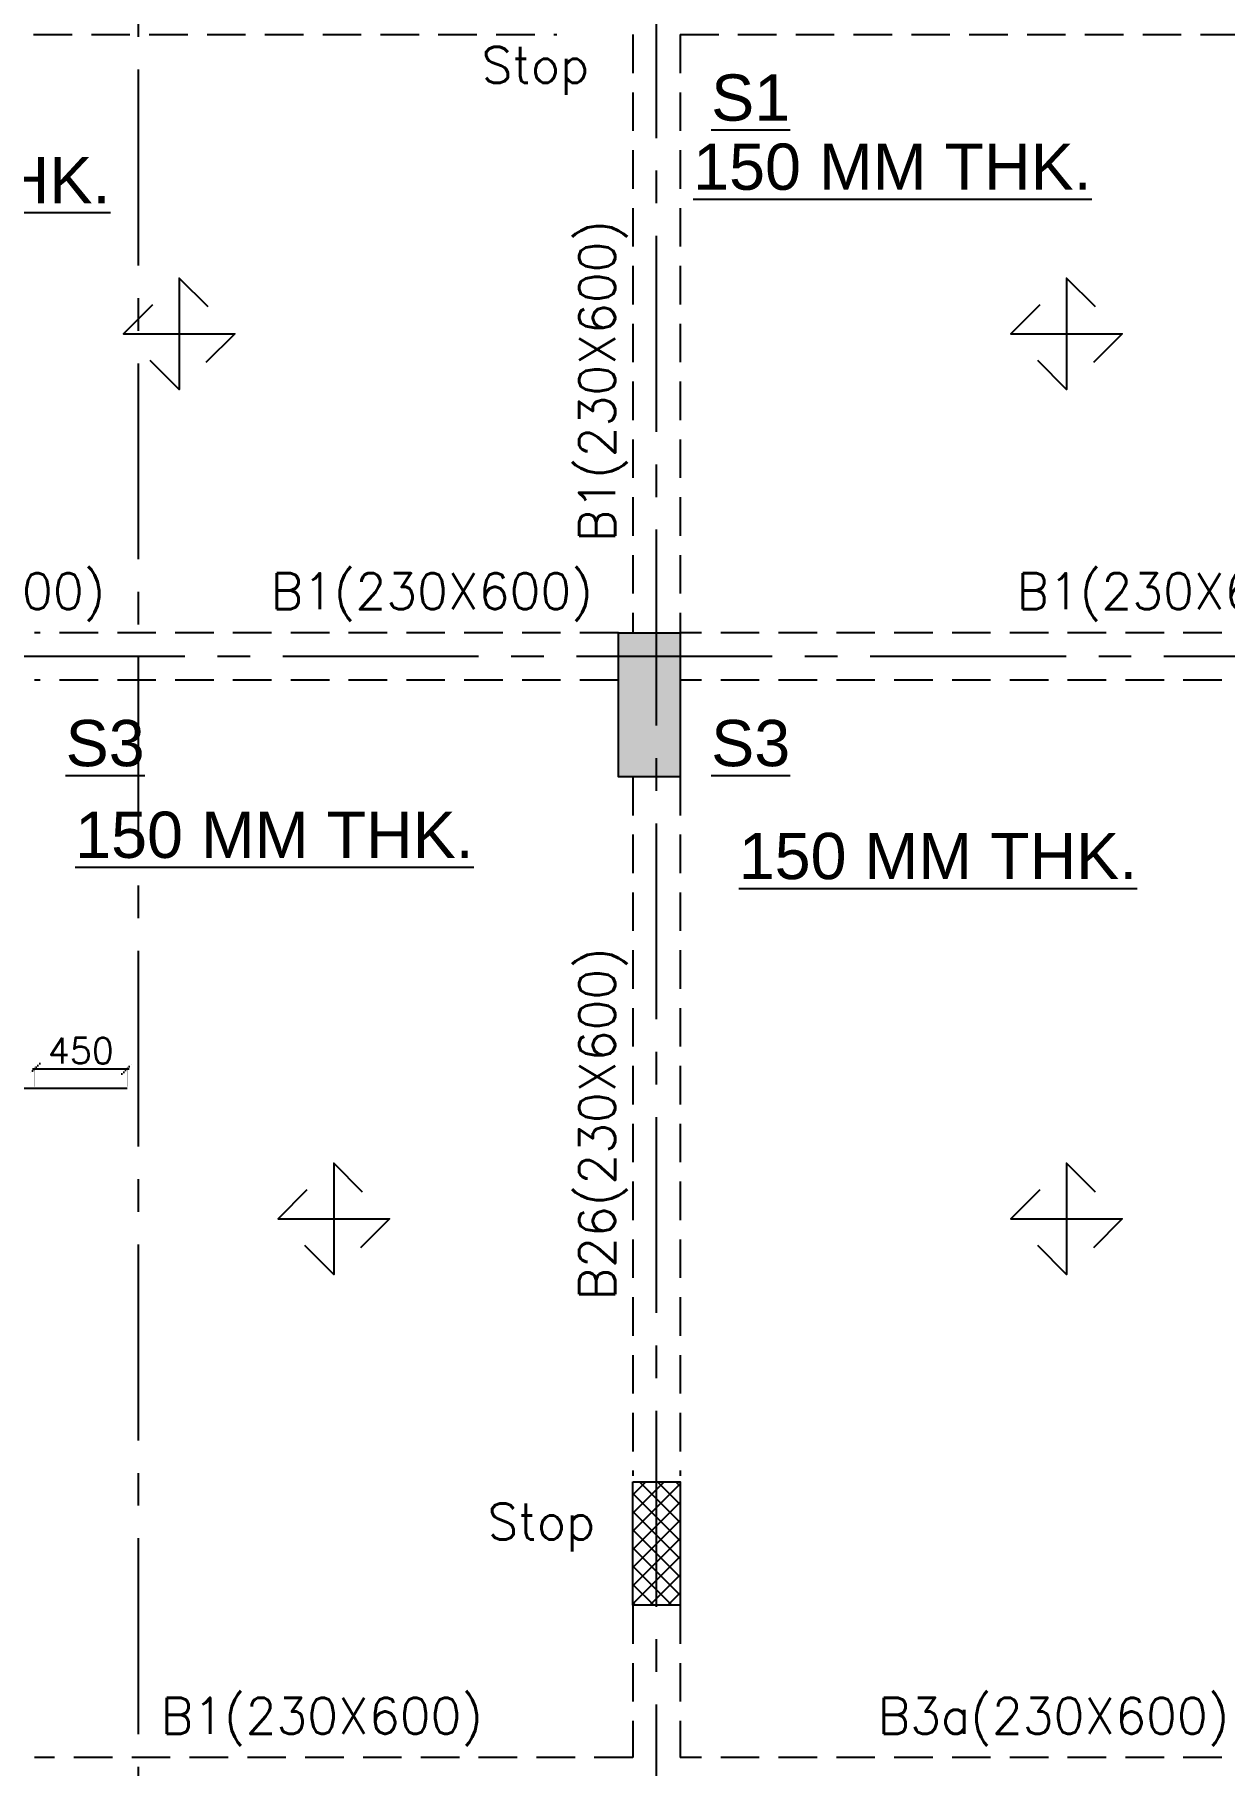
# Model space of a CAD drawing. Header units: millimetres. Extents: x 1921121 to 2008675, y -1544779 to -1482871.
# Drawn here: x 1939152 to 1944940, y -1498319 to -1489900 of the extents above; entities that cross this region are included whole.
import ezdxf

# ---------------------------------------------------------------- set-up
doc = ezdxf.new("R2010")
doc.units = ezdxf.units.MM
doc.header["$MEASUREMENT"] = 0
doc.header["$PDMODE"] = 98
for name, pattern in [('1', [0]), ('ACAD_ISO02W100', [15, 12, -3]), ('CENTER2', [28.575000000000003, 19.05, -3.175, 3.175, -3.175]), ('DOT', [0.25, 0, -0.25]), ('HIDDEN', [0.375, 0.25, -0.125])]:
    doc.linetypes.add(name, pattern=pattern)
for name, color, linetype in [('BEAM NO', 7, '1'), ('BEAM-230X600', 150, 'Continuous'), ('DIM', 191, 'Continuous'), ('Gabion Wall', 7, 'Continuous'), ('s-steel', 1, 'Continuous'), ('SLAB NO.', 4, 'Continuous'), ('STEEL', 1, 'Continuous'), ('STR.COLUMN', 1, 'Continuous')]:
    doc.layers.add(name, color=color, linetype=linetype)
for name, color, linetype, lineweight in [('BRICK WALL_MOFA', 8, 'Continuous', 30), ('CENTER_LINE', 8, 'CENTER2', 25), ('DIMENSION_MOFA', 62, 'HIDDEN', 15), ('GRID', 252, 'ACAD_ISO02W100', 9), ('S-B5-230X600', 120, 'HIDDEN', 25)]:
    doc.layers.add(name, color=color, linetype=linetype, lineweight=lineweight)
doc.styles.add('DEEPAK', font='arial.ttf')
doc.styles.add('ROMANS', font='romans.shx')
doc.dimstyles.new('pag', dxfattribs={"dimtxt": 180, "dimasz": 150, "dimexe": 100, "dimexo": 0, "dimgap": 50, "dimtad": 1, "dimdec": 0, "dimzin": 0, "dimdsep": 46, "dimtxsty": 'ROMANS', "dimblk": 'OBLIQUE', "dimcen": 0, "dimdle": 100, "dimclrd": 256, "dimclre": 256, "dimclrt": 256, "dimadec": 0, "dimazin": 0, "dimtfac": 1, "dimtdec": 0, "dimtmove": 2, "dimatfit": 3, "dimfxl": 1, "dimtolj": 1, "dimtzin": 0, "dimlwd": -1, "dimlwe": -1, "dimarcsym": 0})

# ---------------------------------------------------------------- blocks, each defined once
blk = doc.blocks.new('FIRST FLOOR COLUMNS')
at = {"layer": 'CENTER_LINE', "ltscale": 50}
for p, q in [((12074.99999999907, -41447.71538959257), (12074.99999999907, 16830.41905810614)), ((14595.00000024913, -42256.64015407232), (14594.99999999907, 16012.95197814144)), ((68022.25780571625, 8084.999999998137), (-4699.232308062725, 8084.999999998137))]:
    blk.add_line(p, q, dxfattribs=at)
blk = doc.blocks.new('*U4')
at = {"layer": 'STEEL'}
for points in [[(707738.0564169867, 27916.33438346686), (707888.0564169867, 27766.33438346686), (707888.0564169867, 28344.32676437648), (708038.0564169867, 28194.32676437648)], [(707749.0602265319, 28205.33057392167), (707599.0602265319, 28055.33057392167), (708177.0526074416, 28055.33057392167), (708027.0526074416, 27905.33057392167)]]:
    blk.add_lwpolyline(points, dxfattribs=at)
blk = doc.blocks.new('_Oblique')
at = {"color": 0, "linetype": 'ByBlock', "lineweight": -2}
blk.add_line((-0.5, -0.5), (0.5, 0.5), dxfattribs=at)
blk = doc.blocks.new('*D225')
at = {"layer": 'Defpoints', "color": 0, "linetype": 'DOT', "ltscale": 5, "transparency": 16777216}
for p in [(1939602.074790639, -1494930.237797063), (1939152.074790639, -1495027.002871199), (1939602.074790639, -1495027.005038604)]:
    blk.add_point(p, dxfattribs=at)
at = {"layer": 'DIM', "color": 191, "ltscale": 5, "transparency": 16777216}
blk.add_line((1939142.074790639, -1494930.237797063), (1939612.074790639, -1494930.237797063), dxfattribs=at)
at = {"layer": 'DIM', "color": 191, "linetype": 'DOT', "ltscale": 5, "transparency": 16777216}
for p, q in [((1939152.074790639, -1495017.002871199), (1939152.074790639, -1494920.237797063)), ((1939602.074790639, -1495017.005038604), (1939602.074790639, -1494920.237797063))]:
    blk.add_line(p, q, dxfattribs=at)
at = {"layer": 'DIM', "color": 191, "linetype": 'DOT', "ltscale": 5, "transparency": 16777216, "xscale": 50, "yscale": 50, "zscale": 50, "rotation": 180}
blk.add_blockref('_Oblique', (1939152.074790639, -1494930.237797063), dxfattribs=at)
at = {"layer": 'DIM', "color": 191, "linetype": 'DOT', "ltscale": 5, "transparency": 16777216, "xscale": 50, "yscale": 50, "zscale": 50}
blk.add_blockref('_Oblique', (1939602.074790639, -1494930.237797063), dxfattribs=at)
at = {"layer": 'DIM', "color": 7, "linetype": 'DOT', "ltscale": 5, "transparency": 16777216, "insert": (1939377.074790639, -1494842.737797063), "char_height": 125, "attachment_point": 5, "style": 'ROMANS'}
blk.add_mtext('\\A1;450', dxfattribs=at)
blk = doc.blocks.new('ARCH COL')
at = {"layer": 'STR.COLUMN', "transparency": 33554687}
h = blk.add_hatch(color=256, dxfattribs=at)
h.dxf.hatch_style = 1
h.paths.add_polyline_path([(247212.3773681722, 8200), (247212.3773681722, 7500), (247512.3773681722, 7500), (247512.3773681722, 8200)])
h = blk.add_hatch(dxfattribs=at)
h.set_pattern_fill('ANSI37', color=8, scale=500)
h.set_pattern_definition([(45, (-1689900.164213894, 1171002.453607241), (-44.19417382415923, 44.19417382415923), []), (135, (-1689900.164213894, 1171002.453607241), (-44.19417382415922, -44.19417382415921), [])])
h.paths.add_polyline_path([(247282.3773681899, 4070.375443216879), (247282.3773681899, 3470.375443216879), (247512.3773681899, 3470.375443216879), (247512.3773681899, 4070.375443216879)])
at = {"layer": 'STR.COLUMN', "color": 5}
blk.add_lwpolyline([(247212.3773681722, 8200), (247512.3773681722, 8200), (247512.3773681722, 7500), (247212.3773681722, 7500), (247212.3773681722, 8200)], dxfattribs=at)
blk.add_lwpolyline([(247282.3773681899, 4070.375443216879), (247512.3773681899, 4070.375443216879), (247512.3773681899, 3470.375443216879), (247282.3773681899, 3470.375443216879), (247282.3773681899, 4070.375443216879)], close=True, dxfattribs=at)
blk = doc.blocks.new('zw$7C89')
at = {"layer": 'Gabion Wall'}
h = blk.add_hatch(dxfattribs=at)
h.set_pattern_fill('ANSI36', color=256, scale=1000)
h.set_pattern_definition([(45, (-1922817.541582066, 1391663.806724625), (66.29126073623883, 243.0679560328757), [312.5, -62.5, 0, -62.5])])
edge = h.paths.add_edge_path()
edge.add_ellipse((25471.55985363154, 5545.000000003376), major_axis=(-5200.000000000347, 0), ratio=1, start_angle=387.9869821654851, end_angle=447.55802142169233, ccw=False)
edge.add_ellipse((14594.9999999993, -235.0000000006985), major_axis=(7116.978292165793, 0), ratio=1, start_angle=27.98698218262936, end_angle=89.99999999999626)
edge.add_line((14594.99999999977, 6881.978292165091), (5145.000000053786, 6881.978292165091))
edge.add_ellipse((5145.000000053784, -234.9999999997672), major_axis=(7116.9782921649, 0), ratio=1, start_angle=90, end_angle=137.6529095513554)
edge.add_ellipse((5145.000000053784, -234.9999999998836), major_axis=(7116.978292164993, 0), ratio=1, start_angle=137.6529095513547, end_angle=235.900540105887)
edge.add_line((1155, -6128.325038610725), (1155, -4871.52061640902))
edge.add_ellipse((5145.000000054017, -234.9999999998836), major_axis=(-6116.978292165014, 0), ratio=1, start_angle=317.6529095513557, end_angle=409.2860594930635, ccw=False)
edge.add_ellipse((5145.000000053784, -234.9999999997672), major_axis=(-6116.97829216482, 0), ratio=1, start_angle=270, end_angle=317.65290955135504, ccw=False)
edge.add_line((5145.000000053784, 5881.978292165091), (14594.9999999993, 5881.978292165091))
edge.add_ellipse((14594.9999999993, -235.0000000006985), major_axis=(-6116.978292165785, 0), ratio=1, start_angle=207.9869821753913, end_angle=270, ccw=False)
edge.add_ellipse((25471.55985362688, 5544.999999996042), major_axis=(6199.999999992799, 0), ratio=1, start_angle=207.9869821753517, end_angle=267.9520729151499)
edge.add_line((25249.99999999977, -651.0399636558723), (25249.99999999977, 349.7222180879908))
blk.add_lwpolyline([(25249.99999999977, 349.7222180879908), (25249.99999999977, 349.7222180881072, -0.2659441197293039), (20879.67782684742, 3104.791104826494, 0.2773857144653457), (14594.99999999977, 6881.978292165091), (5145.000000053784, 6881.978292165091, 0.2109741779661892), (-115.0000000002328, 4559.140174273169, 0.4570317945671313), (1155, -6128.325038610725), (1155, -4871.52061640902, -0.4225870022531015), (624.0777074370999, 3885.519997638534, -0.2109741779661893), (5145.000000053784, 5881.978292165091), (14594.9999999993, 5881.978292165091, -0.2773857144993754), (19996.62359143049, 2635.520162499743, 0.2677859425988435), (25249.99999999977, -651.0399636558723)], format="xyb", close=True, dxfattribs=at)
blk = doc.blocks.new('A$C02ad8bd7')
at = {"layer": 'BEAM NO', "ltscale": 500, "style": 'ROMANS'}
for s, rotation, p in [('Stop', 359.9999731095184, (13513.62522316584, 17994.79020687961)), ('B1(230X600)', 89.99997310951831, (14163.41125568375, 15761.33010276337, 1.004906717452237e-09)), ('B1(230X600)', 359.9999731095184, (10116.266300858, 15435.13549190434, 1.004906717452237e-09)), ('B1(230X600)', 359.9999731095184, (12487.96831413335, 15435.13549190434, 1.004906717452237e-09)), ('B1(230X600)', 359.9999731095184, (16116.58958871267, 15435.13549190457, 1.004906717452237e-09)), ('B26(230X600)', 89.99997310951831, (14163.4112556926, 12073.46660857764, 1.004906717452237e-09)), ('Stop', 359.9999731095184, (13542.66220120806, 10909.87105557183)), ('B1(230X600)', 359.9999731095184, (11953.79341263743, 9965.13549190457, 1.004906717452237e-09)), ('B3a(230X600)', 359.9999731095184, (15441.63825107669, 9965.13549190457, 1.004906717452237e-09))]:
    blk.add_text(s, height=175, rotation=rotation, dxfattribs=at).set_placement(p)

msp = doc.modelspace()

# ---------------------------------------------------------------- linework, layer by layer
at = {"layer": 'BEAM-230X600', "linetype": 'HIDDEN', "ltscale": 750}
for p, q in [((1938022.074790639, -1489900.34350977), (1941692.074790639, -1489900.34350977)), ((1942062.074790639, -1489900.34350977), (1942062.074790639, -1492810.347027286)), ((1942292.074790639, -1489900.34350977), (1942292.074790639, -1492810.347027286)), ((1942292.074790639, -1489900.34350977), (1947436.050852776, -1489900.34350977)), ((1941992.07479064, -1492810.347027286), (1939152.07479064, -1492810.347027286)), ((1946052.074790601, -1492810.347027286), (1942292.074790639, -1492810.347027286)), ((1941992.07479064, -1493040.347027286), (1939152.07479064, -1493040.347027286)), ((1946052.074790601, -1493040.347027286), (1942292.074790639, -1493040.347027286)), ((1942062.074790639, -1493510.347027287), (1942062.074790657, -1496909.97158407)), ((1942292.074790639, -1493510.347027286), (1942292.074790657, -1496909.971584069)), ((1942062.074790639, -1497539.971584069), (1942062.074790639, -1498280.347027286)), ((1942292.074790639, -1497539.971584069), (1942292.074790639, -1498280.347027286)), ((1942062.074790639, -1498280.347027286), (1939152.074790639, -1498280.347027286)), ((1946052.074790601, -1498280.347027286), (1942292.074790639, -1498280.347027286))]:
    msp.add_line(p, q, dxfattribs=at)
at = {"layer": 's-steel'}
msp.add_lwpolyline([(1939602.074790639, -1495027.005038604), (1938651.899343651, -1495027.000462125), (1938551.899343651, -1495127.000462125), (1936891.715590168, -1495126.996918141), (1936791.715590168, -1495026.996918142), (1935842.074790639, -1495026.996918142)], dxfattribs=at)

# ---------------------------------------------------------------- block references
at = {"layer": 'BRICK WALL_MOFA', "color": 251}
msp.add_blockref('A$C02ad8bd7', (1927812.074790639, -1508130.347027286), dxfattribs=at)
at = {"layer": 'DIMENSION_MOFA'}
msp.add_blockref('zw$7C89', (1927665.164407674, -1492925.347027288), dxfattribs=at)
at = {"layer": 'GRID'}
msp.add_blockref('FIRST FLOOR COLUMNS', (1927582.074790639, -1501010.347027286), dxfattribs=at)
at = {"layer": 'S-B5-230X600', "xscale": 0.9375000000000001, "yscale": 0.9375000000000001, "zscale": 0.9375000000000001, "rotation": 269.9999999999999}
for p in [(1913553.30594116, -827710.2923775937), (1917870.202377569, -827710.2923775937), (1914305.202377588, -832015.294136361), (1917870.202377578, -832015.294136361)]:
    msp.add_blockref('*U4', p, dxfattribs=at)
at = {"layer": 'STR.COLUMN'}
msp.add_blockref('ARCH COL', (1694779.697422467, -1501010.347027286), dxfattribs=at)

# ---------------------------------------------------------------- texts
at = {"layer": 'SLAB NO.', "color": 6, "style": 'DEEPAK'}
for s, p in [('%%US1', (1942442.995593097, -1490318.940464428)), ('%%U150 MM THK.', (1942355.468966409, -1490655.220522088)), ('%%U150 MM THK.', (1937582.242579191, -1490720.497052368)), ('%%US3', (1939302.995593098, -1493458.943981963)), ('%%US3', (1942442.995593098, -1493458.943981962)), ('%%U150 MM THK.', (1939349.512014331, -1493904.900687507)), ('%%U150 MM THK.', (1942577.103866671, -1494008.240412941))]:
    msp.add_text(s, height=225, dxfattribs=at).set_placement(p)

# ---------------------------------------------------------------- dimensions: what is measured, and where the dimension line sits
at = {"layer": 'DIM', "linetype": 'DOT', "ltscale": 5}
dim = msp.add_linear_dim(base=(1939602.074790639, -1494930.237797063), p1=(1939152.074790639, -1495027.002871199), p2=(1939602.074790639, -1495027.005038604), dimstyle='pag', override={"dimtxt": 125, "dimasz": 50, "dimexe": 10, "dimexo": 10, "dimgap": 25, "dimtxsty": 'ROMANS', "dimdle": 10, "dimclrd": 191, "dimclre": 191, "dimclrt": 7, "dimtix": 1, "dimtmove": 1}, dxfattribs=at)
dim.commit()
dim.dimension.update_dxf_attribs({"geometry": '*D225', "text_midpoint": (1939377.074790639, -1494842.737797063)})

doc.saveas('drawing.dxf')
